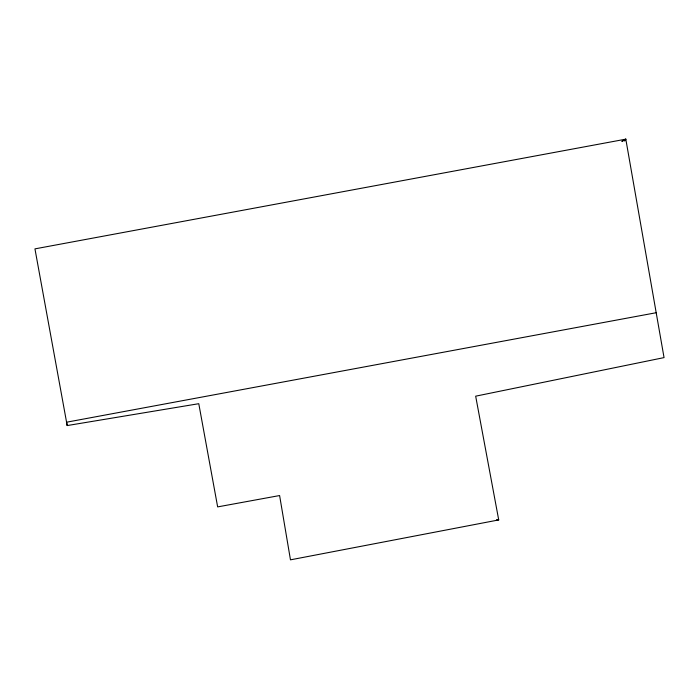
<?xml version="1.0" encoding="UTF-8"?>
<svg xmlns="http://www.w3.org/2000/svg" width="699" height="699" viewBox="0 0 699 699"><rect width="100%" height="100%" fill="white"/><g stroke="black" fill="none" stroke-linecap="round" stroke-linejoin="round"><path stroke-width="1.05" d="M624.705 141.049L625.806 139.162L34.95 248.87L67.183 425.569L198.778 403.699L217.651 506.897L279.609 495.547L290.469 559.838L498.719 519.925L475.669 396.176L664.05 357.608L625.806 139.162L621.918 141.154M622.093 141.46L625.806 139.162M656.195 312.724L66.571 422.205L67.183 425.569M496.552 519.689L498.719 519.925"/></g></svg>
